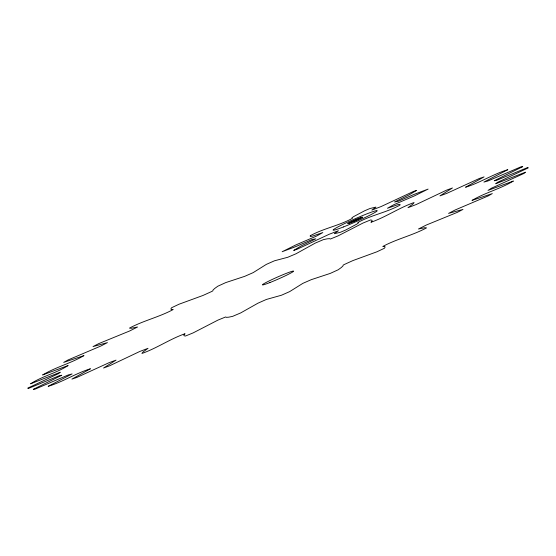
<?xml version="1.0" encoding="UTF-8"?>
<svg xmlns="http://www.w3.org/2000/svg" width="556" height="556" viewBox="0 0 556 556"><rect width="100%" height="100%" fill="white"/><g stroke="black" fill="none" stroke-linecap="round" stroke-linejoin="round"><path stroke-width="0.83" d="M353.922 221.49L356.354 219.328M347.882 223.505L362.401 217.313M67.985 365.598C56.462 373.118 42.075 376.21 30.573 383.814L60.27 372.235L58.588 373.59L27.8 388.095L28.05 388.595L59.575 375.606L61.758 375.258L33.29 389.339L35.125 389.13L68.256 374.952L72.085 373.931L48.184 386.302C62.828 381.951 75.866 373.229 90.461 368.767L71.912 379.102L76.645 377.524L109.157 362.644L116.044 360.121L103.562 368.023L109.497 365.834L139.799 351.461L148.028 348.32L142.843 352.15L141.912 353.477C156.889 348.216 170.094 338.938 185.065 333.711L183.904 334.941L184.008 335.768L185.489 336.032L193.12 332.905L217.889 320.131L225.673 316.955L226.41 317.358L228.794 317.17L232.623 316.364L240.672 312.931L257.921 303.208L266.352 299.462L281.503 295.215L289.655 291.615L302.839 283.365L311.284 279.661L330.25 273.406L338.194 269.778L341.315 267.519L343.003 265.914L343.149 265.122L344.713 264.308L352.997 260.549L376.989 251.771L384.425 248.254L385.162 247.01L384.557 246.405L382.82 246.454C396.789 238.913 412.559 235.403 426.556 227.877L424.888 227.696L418.459 228.996L426.285 225.048L457.393 212.322L462.988 209.424L448.567 213.393L455.044 210.022L487.98 196.025L492.303 193.606L472.016 200.41C485.124 192.633 500.337 188.908 513.39 181.034L488.015 190.402L491.302 188.282L524.079 173.382L525.427 172.186L495.73 183.765L497.411 182.41L528.2 167.905L527.95 167.405L496.425 180.394L494.242 180.742L522.709 166.661L520.875 166.869L487.744 181.047L483.915 182.069L507.816 169.698C493.172 174.049 480.134 182.771 465.539 187.233L484.088 176.898L479.355 178.476L446.843 193.356L439.956 195.879L452.438 187.977L446.503 190.166L416.201 204.538L407.972 207.68L413.157 203.85L414.088 202.523C399.111 207.784 385.906 217.062 370.935 222.289L372.096 221.059L371.992 220.232L370.511 219.967L362.88 223.095L338.111 235.869L330.327 239.045L329.59 238.642L327.206 238.83L323.377 239.636L315.328 243.069L295.98 253.786L287.709 257.296L274.497 260.785L266.345 264.385L253.161 272.635L244.716 276.339L225.75 282.594L217.806 286.222L214.685 288.481L212.997 290.086L212.851 290.878L211.287 291.691L203.003 295.451L179.011 304.229L171.575 307.746L170.838 308.99L171.443 309.595L173.18 309.546C159.211 317.087 143.441 320.597 129.444 328.123L131.112 328.304L137.54 327.004L129.715 330.952L98.607 343.677L93.012 346.576L107.433 342.607L100.956 345.978L68.02 359.975L63.697 362.394L83.984 355.59C70.876 363.367 55.663 367.092 42.61 374.966L67.985 365.598M310.283 235.73L310.276 236.46L312.062 236.258L322.821 232.568L316.628 236.029L295.987 244.862L282.163 251.729L295.771 246.586L312.236 239.462L315.759 238.83L301.088 245.981L293.707 250.415L296.8 249.38L329.117 234.298L338.409 230.719L334.316 233.722L340.362 232.297L345.61 230.066L356.695 224.179L358.349 223.025L357.8 222.546C371.179 215.082 386.566 212.531 400 205.088L400.007 204.358L398.221 204.559L387.456 208.257L393.648 204.789L414.296 195.955L428.113 189.089L414.512 194.232L398.047 201.355L394.524 201.988L409.195 194.836L416.569 190.402L413.483 191.438L381.166 206.526L371.867 210.099L375.967 207.096L369.921 208.521L364.673 210.752L353.588 216.638L351.934 217.792L352.483 218.272C339.104 225.736 323.717 228.287 310.283 235.73M269.938 282.538A17.048 1.07 -23.8 0 0 293.603 271.175A17.048 1.07 -23.8 0 0 270.459 280.287A17.048 1.07 -23.8 0 0 269.938 282.538M351.239 222.588A8.041 0.507 -23.8 0 0 362.498 217.201A8.041 0.507 -23.8 0 0 351.684 221.441A8.041 0.507 -23.8 0 0 351.239 222.588M343.434 226.952A24.123 1.515 -23.8 0 0 377.204 210.78A24.123 1.515 -23.8 0 0 344.783 223.498A24.123 1.515 -23.8 0 0 343.434 226.952"/></g></svg>
